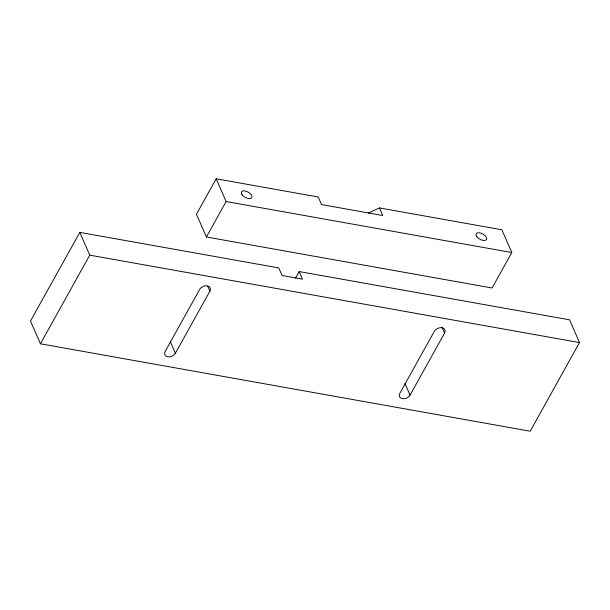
<?xml version="1.0" encoding="UTF-8"?>
<svg xmlns="http://www.w3.org/2000/svg" width="610" height="610" viewBox="0 0 610 610"><rect width="100%" height="100%" fill="white"/><g stroke="black" fill="none" stroke-linecap="round" stroke-linejoin="round"><path stroke-width="0.91" d="M299.174 271.557L302.491 279.136L282.079 275.499L278.77 267.912L79.811 232.395L30.5 321.035L40.435 343.788L530.189 431.209L579.5 342.568L569.565 319.823L299.174 271.557L295.492 278.183M40.435 343.788L89.746 255.148L79.811 232.395M379.435 207.926L382.744 215.513L321.531 204.586L318.214 197L216.184 178.791L196.458 214.247L206.401 236.993L492.087 287.989L511.813 252.532L501.87 229.787L379.435 207.926L368.348 213.088M206.401 236.993L226.119 201.536L216.184 178.791M209.893 291.206A5.902 4.209 -23.6 0 0 207.255 285.869A5.902 4.209 -23.6 0 0 199.683 289.392L165.173 351.436A5.902 4.209 -23.6 0 0 167.811 356.781A5.902 4.209 -23.6 0 0 175.375 353.259L209.893 291.206L207.682 286.151M444.56 333.098A5.902 4.209 -23.6 0 0 441.93 327.761A5.902 4.209 -23.6 0 0 434.358 331.276L399.847 393.328A5.902 4.209 -23.6 0 0 402.478 398.673A5.902 4.209 -23.6 0 0 410.05 395.15L444.56 333.098L441.991 327.204M226.119 201.536L511.813 252.532M89.746 255.148L579.5 342.568M404.895 383.354L410.05 395.15M170.22 341.463L175.375 353.259M242.162 194.819A5.902 3.019 29.1 0 0 251.442 198.044A5.902 3.019 29.1 0 0 246.379 191.288A5.902 3.019 29.1 0 0 242.162 194.819M476.837 236.71A5.902 3.019 29.1 0 0 486.117 239.928A5.902 3.019 29.1 0 0 481.054 233.18A5.902 3.019 29.1 0 0 476.837 236.71"/></g></svg>
